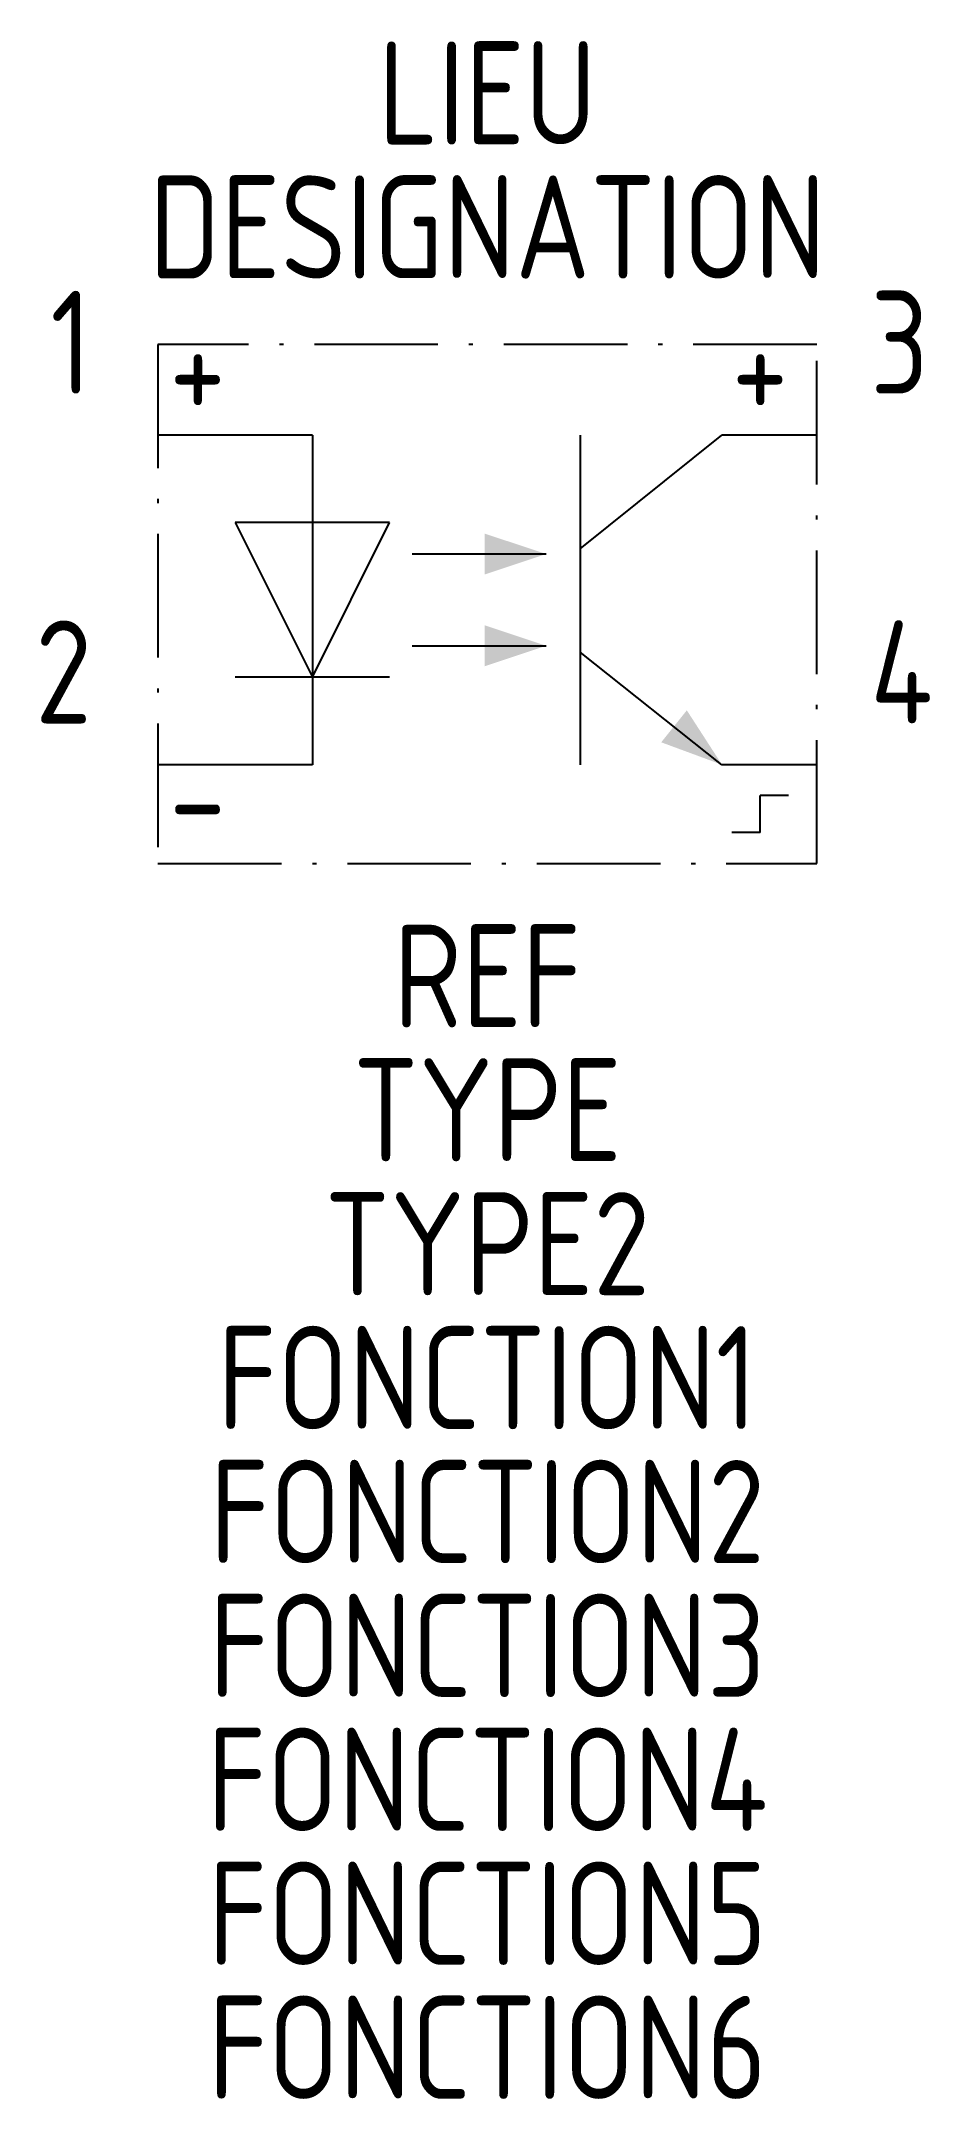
# Model space of a CAD drawing. Extents: x -1587.5 to -1565.9, y -920 to -870.
import ezdxf
from ezdxf.enums import TextEntityAlignment as Align

# ---------------------------------------------------------------- set-up
doc = ezdxf.new("R2010")
doc.units = 0
doc.linetypes.add('ACAD_ISO10W100', pattern=[18, 12, -3, 0, -3])
for name, color, linetype in [('SYMB_BOITE', 6, 'ACAD_ISO10W100'), ('SYMB_FIL_FIN', 1, 'CONTINUOUS'), ('SYMB_REF_CONTACT', 2, 'CONTINUOUS'), ('SYMB_TXT_CONTACT', 2, 'CONTINUOUS'), ('SYMB_TXT_NOM', 3, 'CONTINUOUS')]:
    doc.layers.add(name, color=color, linetype=linetype)
doc.styles.add('NET2_5', font='isocp.shx', dxfattribs={"width": 0.9, "height": 2.5})

msp = doc.modelspace()

# ---------------------------------------------------------------- linework, layer by layer
at = {"layer": 'SYMB_BOITE', "ltscale": 0.25}
msp.add_lwpolyline([(-1584.634, -889.993), (-1568.634, -889.993), (-1568.634, -877.393), (-1584.634, -877.393)], close=True, dxfattribs=at)
at = {"layer": 'SYMB_FIL_FIN'}
for p, q in [((-1580.884, -879.593), (-1584.634, -879.593)), ((-1580.884, -879.593), (-1580.884, -887.593)), ((-1574.384, -882.353), (-1570.937, -879.593)), ((-1574.384, -879.593), (-1574.384, -887.593)), ((-1568.634, -879.593), (-1570.937, -879.593)), ((-1582.759, -881.718), (-1580.884, -885.468)), ((-1579.009, -881.718), (-1582.759, -881.718)), ((-1580.884, -885.468), (-1579.009, -881.718)), ((-1578.458, -882.479), (-1575.208, -882.479)), ((-1578.458, -884.707), (-1575.208, -884.707)), ((-1570.937, -887.593), (-1574.384, -884.858)), ((-1579.009, -885.468), (-1582.759, -885.468)), ((-1580.884, -887.593), (-1584.634, -887.593)), ((-1568.634, -887.593), (-1570.937, -887.593))]:
    msp.add_line(p, q, dxfattribs=at)
for points in [[(-1575.208, -882.479), (-1576.7, -881.984), (-1576.699, -882.978)], [(-1575.208, -884.707), (-1576.7, -885.203), (-1576.699, -884.208)], [(-1570.937, -887.593), (-1572.412, -887.049), (-1571.791, -886.273)]]:
    msp.add_solid(points, dxfattribs=at)
at = {"layer": 'SYMB_TXT_CONTACT', "color": 2}
for p, q in [((-1570.013, -889.237), (-1570.013, -888.337)), ((-1569.326, -888.337), (-1570.013, -888.337)), ((-1570.013, -889.237), (-1570.701, -889.237))]:
    msp.add_line(p, q, dxfattribs=at)

# ---------------------------------------------------------------- texts
at = {"layer": 'SYMB_REF_CONTACT', "style": 'NET2_5', "width": 0.9, "flags": 8}
msp.add_attdef('REF', text='', height=2.5, dxfattribs=at).set_placement((-1576.634, -893.966), align=Align.CENTER)
at = {"layer": 'SYMB_TXT_CONTACT', "color": 2, "style": 'NET2_5', "width": 0.9}
for s, p in [('+', (-1584.359, -879.237)), ('-', (-1584.359, -889.669))]:
    msp.add_text(s, height=2.5, dxfattribs=at).set_placement(p)
msp.add_text('+', height=2.5, dxfattribs=at).set_placement((-1569.326, -879.237), align=Align.RIGHT)
at = {"layer": 'SYMB_TXT_CONTACT', "style": 'NET2_5', "width": 0.9, "flags": 8}
for tag, p in [('1', (-1586.234, -878.593)), ('2', (-1586.234, -886.593))]:
    msp.add_attdef(tag, text='', height=2.5, dxfattribs=at).set_placement(p, align=Align.RIGHT)
for tag, p in [('3', (-1567.336, -878.593)), ('4', (-1567.336, -886.593))]:
    msp.add_attdef(tag, p, '', height=2.5, dxfattribs=at)
at = {"layer": 'SYMB_TXT_NOM', "style": 'NET2_5', "width": 0.9, "flags": 8}
for tag, text, p in [('LIEU', '', (-1576.634, -872.543)), ('DESIGNATION', 'B?', (-1576.634, -875.793)), ('TYPE', '', (-1576.634, -897.216)), ('TYPE2', '', (-1576.634, -900.466)), ('FONCTION1', '', (-1576.634, -903.716)), ('FONCTION2', '', (-1576.634, -906.966)), ('FONCTION3', '', (-1576.634, -910.216)), ('FONCTION4', '', (-1576.634, -913.466)), ('FONCTION5', '', (-1576.634, -916.716)), ('FONCTION6', '', (-1576.634, -919.966))]:
    msp.add_attdef(tag, text=text, height=2.5, dxfattribs=at).set_placement(p, align=Align.CENTER)

doc.saveas('drawing.dxf')
